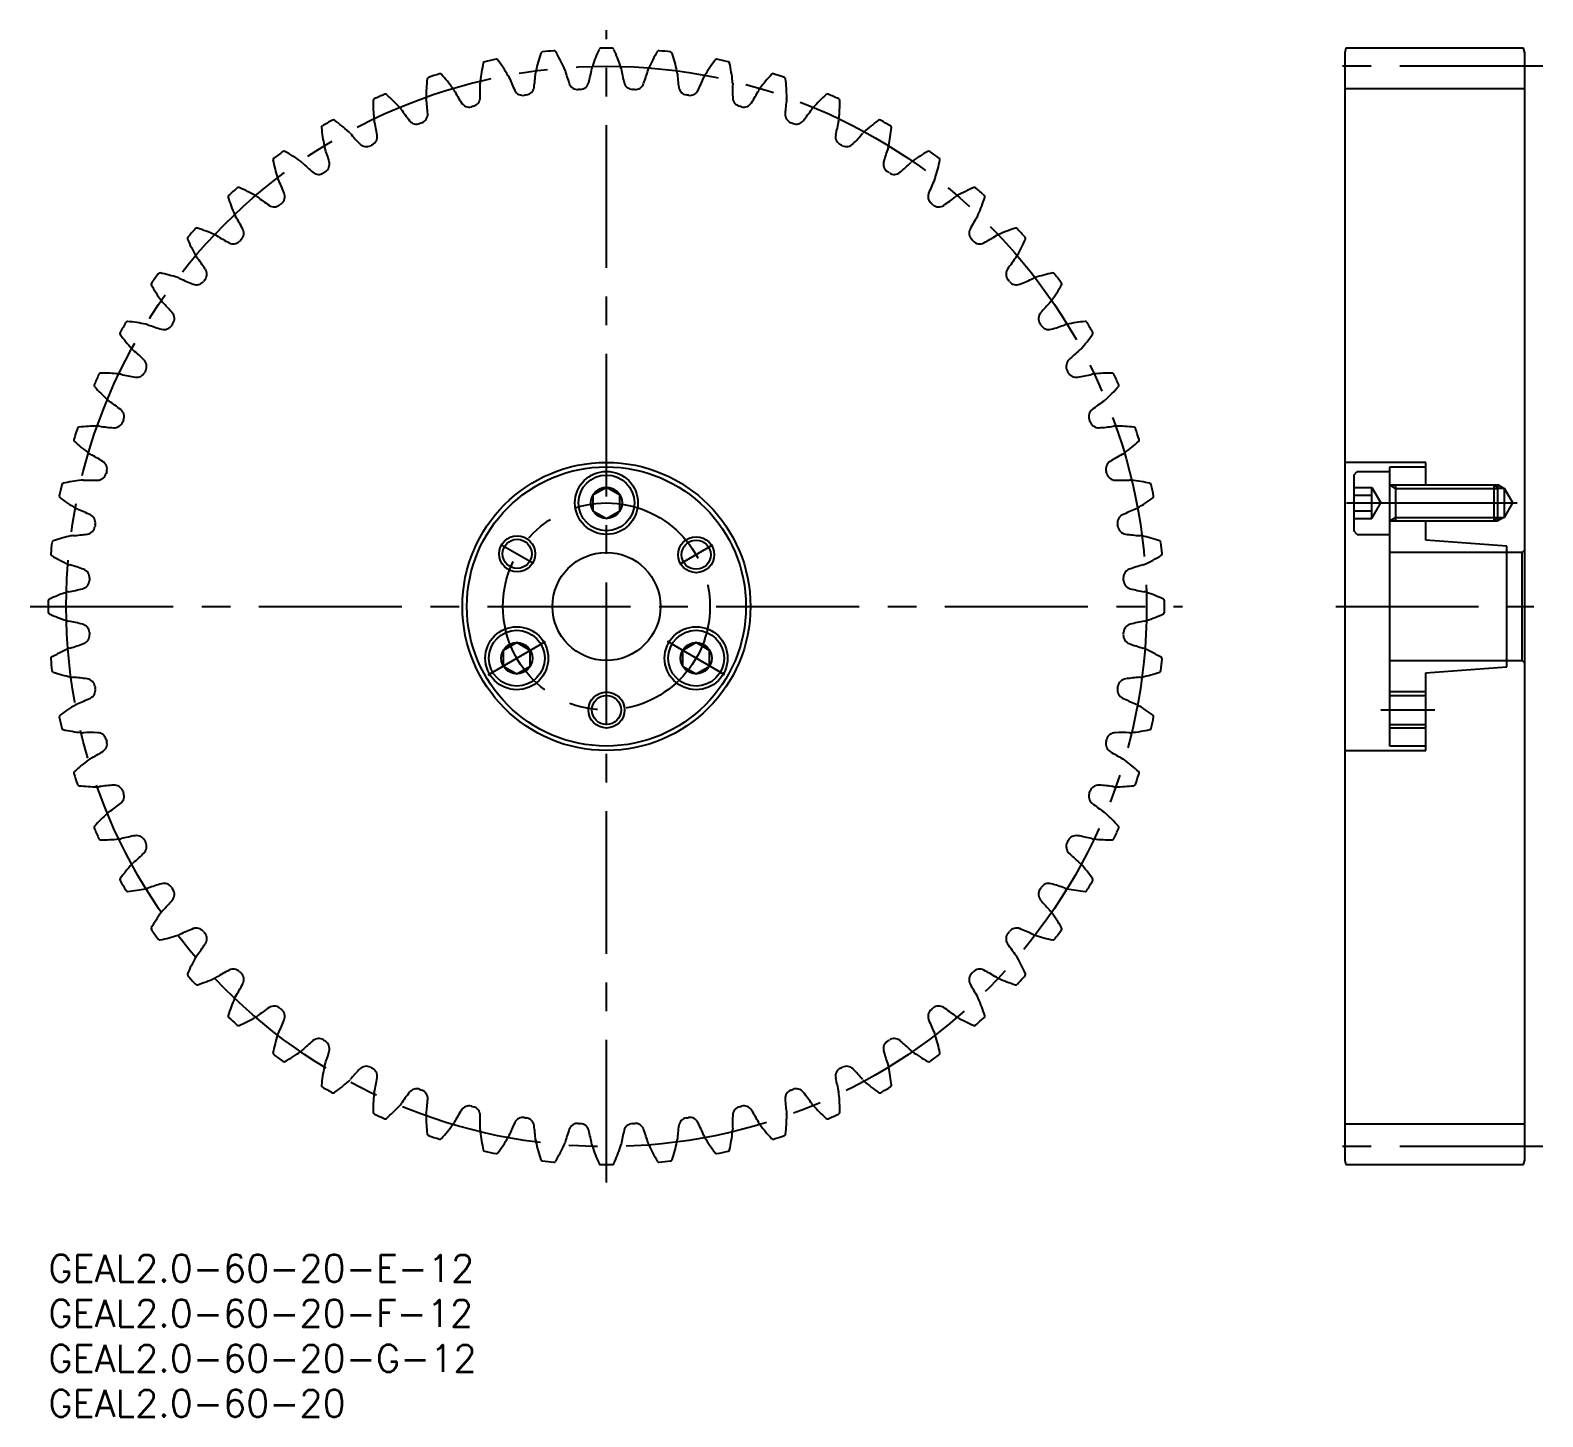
# Model space of a CAD drawing. Extents: x -2 to 241, y -18 to 296.
# Drawn here: x -2 to 166, y -18 to 136 of the extents above; entities that cross this region are included whole.
import ezdxf

# ---------------------------------------------------------------- set-up
doc = ezdxf.new("R2010")
doc.units = 0
doc.header["$LTSCALE"] = 0.5
doc.linetypes.add('CENTER', pattern=[50.8, 31.75, -6.35, 6.35, -6.35])
doc.layers.get('DEFPOINTS').update_dxf_attribs({"linetype": 'CONTINUOUS'})
for name, color, linetype in [('MSM_CENTER', 1, 'CENTER'), ('MSM_CONTINUOUS', 7, 'CONTINUOUS'), ('MSM_NARROW', 5, 'CONTINUOUS'), ('MSM_PART_NUMBER', 7, 'CONTINUOUS')]:
    doc.layers.add(name, color=color, linetype=linetype)
doc.styles.get("Standard").update_dxf_attribs({"font": 'txt.shx', "height": 2, "bigfont": 'bigfont.shx'})

# ---------------------------------------------------------------- blocks, each defined once
blk = doc.blocks.new('*U3')
at = {"layer": 'MSM_PART_NUMBER'}
blk.add_text('GEAL2.0-60-20-F-12', height=3, dxfattribs=at).set_placement((0, -8))
blk = doc.blocks.new('*U4')
at = {"layer": 'MSM_PART_NUMBER'}
blk.add_text('GEAL2.0-60-20-E-12', height=3, dxfattribs=at).set_placement((0, -3))
blk = doc.blocks.new('*U5')
at = {"layer": 'MSM_PART_NUMBER'}
blk.add_text('GEAL2.0-60-20-G-12', height=3, dxfattribs=at).set_placement((0, -13))
blk = doc.blocks.new('*U6')
at = {"layer": 'MSM_PART_NUMBER'}
blk.add_text('GEAL2.0-60-20', height=3, dxfattribs=at).set_placement((0, -18))

msp = doc.modelspace()

# ---------------------------------------------------------------- linework, layer by layer
at = {"layer": 'DEFPOINTS'}
msp.add_line((144.2, 83.5), (163.17, 83.5), dxfattribs=at)
at = {"layer": 'MSM_CENTER'}
for p, q in [((62, 8), (62, 136)), ((166, 132), (142, 132)), ((144.2, 83.5), (163.17, 83.5)), ((50.28, 78.89), (53.91, 76.79)), ((73.78, 78.8), (70.14, 76.7)), ((-2, 72), (126, 72)), ((143, 72), (165, 72)), ((48.86, 64.41), (55.22, 68.09)), ((75.14, 64.41), (68.78, 68.09)), ((148, 60.5), (154, 60.5)), ((166, 12), (142, 12))]:
    msp.add_line(p, q, dxfattribs=at)
for radius in [60, 11.5]:
    msp.add_circle((62, 72), radius, dxfattribs=at)
at = {"layer": 'MSM_CONTINUOUS'}
for p, q in [((144.13, 134), (144, 133.5)), ((144, 133.5), (144, 10.5)), ((163.87, 134), (144.13, 134)), ((164, 133.5), (163.87, 134)), ((164, 10.5), (164, 133.5)), ((164, 129.5), (144, 129.5)), ((153, 88), (144, 88)), ((149, 56.5), (149, 87.5)), ((149, 87.5), (153, 87.5)), ((153, 85.5), (153, 88)), ((145, 86.6), (145.4, 87)), ((145, 86.6), (145, 80.4)), ((145.4, 87), (149, 87)), ((62, 85.23), (60.5, 84.37)), ((60.5, 84.37), (60.5, 82.63)), ((63.5, 84.37), (62, 85.23)), ((63.5, 82.63), (63.5, 84.37)), ((145, 85.23), (147, 85.23)), ((145, 84.37), (147, 84.37)), ((147, 85.23), (148, 83.5)), ((147, 81.77), (147, 85.23)), ((149, 85.5), (160.62, 85.5)), ((149.66, 85.5), (149.66, 81.5)), ((160.62, 81.5), (160.62, 85.5)), ((161, 85.12), (160.62, 85.5)), ((161.75, 85.12), (160.95, 85.12)), ((161, 81.88), (161, 85.12)), ((161.75, 81.88), (161.75, 85.12)), ((162.69, 83.5), (161.75, 85.12)), ((60.5, 82.63), (62, 81.77)), ((62, 81.77), (63.5, 82.63)), ((145, 82.63), (147, 82.63)), ((147, 81.77), (148, 83.5)), ((161.75, 81.88), (162.69, 83.5)), ((145, 81.77), (147, 81.77)), ((149, 81.5), (160.62, 81.5)), ((153, 79.38), (153, 81.5)), ((160.62, 81.5), (161, 81.88)), ((160.95, 81.88), (161.75, 81.88)), ((145.4, 80), (145, 80.4)), ((145.4, 80), (149, 80)), ((162, 78.69), (153, 79.38)), ((163.7, 78), (149, 78)), ((162, 65.31), (162, 78.69)), ((164, 78.3), (163.7, 78)), ((163.7, 66), (163.7, 78)), ((52.04, 67.98), (50.54, 67.12)), ((53.54, 67.12), (52.04, 67.98)), ((71.96, 67.98), (70.46, 67.12)), ((73.46, 67.12), (71.96, 67.98)), ((50.54, 67.12), (50.54, 65.38)), ((53.54, 65.38), (53.54, 67.12)), ((70.46, 67.12), (70.46, 65.38)), ((73.46, 65.38), (73.46, 67.12)), ((149, 66), (163.7, 66)), ((163.7, 66), (164, 65.7)), ((50.54, 65.38), (52.04, 64.52)), ((52.04, 64.52), (53.54, 65.38)), ((70.46, 65.38), (71.96, 64.52)), ((71.96, 64.52), (73.46, 65.38)), ((153, 64.63), (162, 65.31)), ((153, 56), (153, 64.63)), ((149, 62.12), (153, 62.12)), ((149, 58.88), (153, 58.88)), ((144, 56), (153, 56)), ((153, 56.5), (149, 56.5)), ((164, 14.5), (144, 14.5)), ((144, 10.5), (144.13, 10)), ((163.87, 10), (164, 10.5)), ((144.13, 10), (163.87, 10))]:
    msp.add_line(p, q, dxfattribs=at)
for centre, radius in [((62, 72), 16), ((62, 72), 15.5), ((62, 83.5), 3.5), ((62, 83.5), 3.1), ((62, 83.5), 1.73), ((52.09, 77.84), 1.62), ((71.96, 77.75), 1.62), ((62, 72), 6), ((52.04, 66.25), 3.5), ((52.04, 66.25), 3.1), ((71.96, 66.25), 3.5), ((71.96, 66.25), 3.1), ((52.04, 66.25), 1.73), ((71.96, 66.25), 1.73), ((62, 60.5), 1.62)]:
    msp.add_circle(centre, radius, dxfattribs=at)
for centre, radius, start, end in [((62, 72), 62, 101.4039, 102.5961), ((49.78, 132.58), 0.2, 36.3487, 101.4039), ((73.69, 127.16), 20, 161.6513, 167.5), ((54.9, 133.39), 0.2, 96.5961, 161.6513), ((62, 72), 62, 95.4039, 96.5961), ((56.18, 133.53), 0.2, 30.3487, 95.4039), ((39.09, 123.52), 20, 24.5, 30.3487), ((79.4, 125.63), 20, 155.6513, 161.5), ((61.36, 133.8), 0.2, 90.5961, 155.6513), ((62, 72), 62, 89.4039, 90.5961), ((62.64, 133.8), 0.2, 24.3487, 89.4039), ((44.6, 125.63), 20, 18.5, 24.3487), ((84.91, 123.52), 20, 149.6513, 155.5), ((67.82, 133.53), 0.2, 84.5961, 149.6513), ((62, 72), 62, 83.4039, 84.5961), ((69.1, 133.39), 0.2, 18.3487, 83.4039), ((50.31, 127.16), 20, 12.5, 18.3487), ((74.22, 132.58), 0.2, 78.5961, 143.6513), ((62, 72), 62, 77.4039, 78.5961), ((62, 72), 62, 107.4039, 108.5961), ((43.52, 130.97), 0.2, 42.3487, 107.4039), ((28.88, 117.63), 20, 36.5, 42.3487), ((67.86, 128.08), 20, 167.6513, 173.5), ((48.52, 132.31), 0.2, 102.5961, 167.6513), ((33.83, 120.84), 20, 30.5, 36.3487), ((30.2, 133.02), 24, 351.9382, 355.758), ((55.79, 131.13), 1.66, 167.5, 175.8011), ((55.79, 131.13), 1.66, 16.1989, 24.5), ((80.42, 138.3), 24, 196.242, 200.0618), ((36.75, 136.01), 24, 345.9382, 349.758), ((62, 131.45), 1.66, 161.5, 169.8011), ((62, 131.45), 1.66, 10.1989, 18.5), ((87.25, 136.01), 24, 190.242, 194.0618), ((43.58, 138.3), 24, 339.9382, 343.758), ((68.21, 131.13), 1.66, 155.5, 163.8011), ((68.21, 131.13), 1.66, 4.1989, 12.5), ((93.8, 133.02), 24, 184.242, 188.0618), ((90.17, 120.84), 20, 143.6513, 149.5), ((75.48, 132.31), 0.2, 12.3487, 77.4039), ((56.14, 128.08), 20, 6.5, 12.3487), ((95.12, 117.63), 20, 137.6513, 143.5), ((80.48, 130.97), 0.2, 72.5961, 137.6513), ((62, 72), 62, 71.4039, 72.5961), ((61.97, 128.38), 20, 173.6513, 179.5), ((42.29, 130.57), 0.2, 108.5961, 173.6513), ((43.63, 128.54), 1.66, 28.1989, 36.5), ((49.64, 130.15), 1.66, 173.5, 181.8011), ((23.99, 129.37), 24, 357.9382, 1.758), ((49.64, 130.15), 1.66, 22.1989, 30.5), ((73.39, 139.86), 24, 202.242, 206.0618), ((52.97, 129.8), 1, 278.8776, 351.9382), ((58.81, 130.41), 1, 200.0618, 273.1225), ((62, 72), 57.5, 92.8776, 93.1224), ((59.06, 130.43), 1, 272.8776, 345.9382), ((64.94, 130.43), 1, 194.0618, 267.1224), ((62, 72), 57.5, 86.8776, 87.1224), ((65.19, 130.41), 1, 266.8776, 339.9382), ((71.03, 129.8), 1, 188.0618, 261.1224), ((50.61, 139.86), 24, 333.9382, 337.758), ((74.36, 130.15), 1.66, 149.5, 157.8011), ((74.36, 130.15), 1.66, 358.1989, 6.5), ((100.01, 129.37), 24, 178.242, 182.0618), ((80.37, 128.54), 1.66, 143.5, 151.8011), ((81.71, 130.57), 0.2, 6.3487, 71.4039), ((62.03, 128.38), 20, 0.5, 6.3487), ((36.28, 128.19), 0.2, 114.5961, 179.6513), ((56.08, 128.07), 20, 179.6513, 185.5), ((62, 72), 62, 113.4039, 114.5961), ((37.45, 128.72), 0.2, 48.3487, 113.4039), ((24.29, 113.92), 20, 42.5, 48.3487), ((43.63, 128.54), 1.66, 179.5, 187.8011), ((18.21, 125.08), 24, 3.9382, 7.758), ((66.23, 140.68), 24, 208.242, 212.0618), ((46.74, 128.47), 1, 212.0618, 285.1225), ((46.98, 128.54), 1, 284.8776, 357.9382), ((52.73, 129.76), 1, 206.0618, 279.1225), ((62, 72), 57.5, 98.8776, 99.1224), ((62, 72), 57.5, 80.8776, 81.1224), ((71.27, 129.76), 1, 260.8776, 333.9382), ((77.02, 128.54), 1, 182.0618, 255.1224), ((77.26, 128.47), 1, 254.8776, 327.9382), ((57.77, 140.68), 24, 327.9382, 331.758), ((105.79, 125.08), 24, 172.242, 176.0618), ((80.37, 128.54), 1.66, 352.1989, 0.5), ((99.71, 113.92), 20, 131.6513, 137.5), ((86.55, 128.72), 0.2, 66.5961, 131.6513), ((62, 72), 62, 65.4039, 66.5961), ((87.72, 128.19), 0.2, 0.3487, 65.4039), ((67.92, 128.07), 20, 354.5, 0.3487), ((62, 72), 62, 119.4039, 120.5961), ((31.66, 125.84), 0.2, 54.3487, 119.4039), ((20.12, 109.75), 20, 48.5, 54.3487), ((37.82, 126.31), 1.66, 185.5, 193.8011), ((37.82, 126.31), 1.66, 34.1989, 42.5), ((59.03, 140.75), 24, 214.242, 218.0618), ((41.15, 126.66), 1, 290.8776, 3.9382), ((62, 72), 57.5, 104.8776, 105.1224), ((62, 72), 57.5, 74.8776, 75.1224), ((82.85, 126.66), 1, 176.0618, 249.1224), ((64.97, 140.75), 24, 321.9382, 325.758), ((86.18, 126.31), 1.66, 137.5, 145.8011), ((86.18, 126.31), 1.66, 346.1989, 354.5), ((103.88, 109.75), 20, 125.6513, 131.5), ((92.34, 125.84), 0.2, 60.5961, 125.6513), ((62, 72), 62, 59.4039, 60.5961), ((30.54, 125.2), 0.2, 120.5961, 185.6513), ((50.25, 127.15), 20, 185.6513, 191.5), ((32.27, 123.49), 1.66, 40.1989, 48.5), ((51.86, 140.06), 24, 220.242, 224.0618), ((35.55, 124.18), 1, 296.8776, 9.9382), ((12.9, 120.21), 24, 9.9382, 13.758), ((40.92, 126.57), 1, 218.0618, 291.1225), ((62, 72), 57.5, 110.8776, 111.1224), ((62, 72), 57.5, 68.8776, 69.1224), ((83.08, 126.57), 1, 248.8776, 321.9382), ((88.45, 124.18), 1, 170.0618, 243.1224), ((111.1, 120.21), 24, 166.242, 170.0618), ((72.14, 140.06), 24, 315.9382, 319.758), ((91.73, 123.49), 1.66, 131.5, 139.8011), ((73.75, 127.15), 20, 348.5, 354.3487), ((93.46, 125.2), 0.2, 354.3487, 59.4039), ((32.27, 123.49), 1.66, 191.5, 199.8011), ((8.13, 114.81), 24, 15.9382, 19.758), ((35.33, 124.07), 1, 224.0618, 297.1225), ((62, 72), 57.5, 116.8776, 117.1224), ((62, 72), 57.5, 62.8776, 63.1224), ((88.67, 124.07), 1, 242.8776, 315.9382), ((115.87, 114.81), 24, 160.242, 164.0618), ((91.73, 123.49), 1.66, 340.1989, 348.5), ((25.16, 121.62), 0.2, 126.5961, 191.6513), ((44.55, 125.62), 20, 191.6513, 197.5), ((62, 72), 62, 125.4039, 126.5961), ((26.2, 122.37), 0.2, 60.3487, 125.4039), ((16.4, 105.17), 20, 54.5, 60.3487), ((27.05, 120.1), 1.66, 46.1989, 54.5), ((44.8, 138.63), 24, 226.242, 230.0618), ((30.24, 121.13), 1, 302.8776, 15.9382), ((93.76, 121.13), 1, 164.0618, 237.1224), ((79.2, 138.63), 24, 309.9382, 313.758), ((96.95, 120.1), 1.66, 125.5, 133.8011), ((107.6, 105.17), 20, 119.6513, 125.5), ((97.8, 122.37), 0.2, 54.5961, 119.6513), ((62, 72), 62, 53.4039, 54.5961), ((79.45, 125.62), 20, 342.5, 348.3487), ((98.84, 121.62), 0.2, 348.3487, 53.4039), ((27.05, 120.1), 1.66, 197.5, 205.8011), ((3.95, 108.95), 24, 21.9382, 25.758), ((30.03, 120.99), 1, 230.0618, 303.1225), ((62, 72), 57.5, 122.8776, 123.1224), ((62, 72), 57.5, 56.8776, 57.1224), ((93.97, 120.99), 1, 236.8776, 309.9382), ((120.05, 108.95), 24, 154.242, 158.0618), ((96.95, 120.1), 1.66, 334.1989, 342.5), ((20.17, 117.49), 0.2, 132.5961, 197.6513), ((62, 72), 62, 131.4039, 132.5961), ((21.13, 118.35), 0.2, 66.3487, 131.4039), ((13.18, 100.22), 20, 60.5, 66.3487), ((22.22, 116.18), 1.66, 52.1989, 60.5), ((25.28, 117.54), 1, 308.8776, 21.9382), ((98.72, 117.54), 1, 158.0618, 231.1224), ((101.78, 116.18), 1.66, 119.5, 127.8011), ((110.82, 100.22), 20, 113.6513, 119.5), ((102.87, 118.35), 0.2, 48.5961, 113.6513), ((62, 72), 62, 47.4039, 48.5961), ((103.83, 117.49), 0.2, 342.3487, 47.4039), ((39.04, 123.5), 20, 197.6513, 203.5), ((37.93, 136.47), 24, 232.242, 236.0618), ((25.09, 117.38), 1, 236.0618, 309.1225), ((62, 72), 57.5, 128.8776, 129.1224), ((62, 72), 57.5, 50.8776, 51.1224), ((98.91, 117.38), 1, 230.8776, 303.9382), ((86.07, 136.47), 24, 303.9382, 307.758), ((84.96, 123.5), 20, 336.5, 342.3487), ((22.22, 116.18), 1.66, 203.5, 211.8011), ((0.4, 102.68), 24, 27.9382, 31.758), ((123.6, 102.68), 24, 148.242, 152.0618), ((101.78, 116.18), 1.66, 328.1989, 336.5), ((15.65, 112.87), 0.2, 138.5961, 203.6513), ((33.78, 120.82), 20, 203.6513, 209.5), ((62, 72), 62, 137.4039, 138.5961), ((16.51, 113.83), 0.2, 72.3487, 137.4039), ((10.5, 94.96), 20, 66.5, 72.3487), ((17.82, 111.78), 1.66, 58.1989, 66.5), ((31.32, 133.6), 24, 238.242, 242.0618), ((20.55, 113.28), 1, 242.0618, 315.1225), ((62, 72), 57.5, 134.8776, 135.1224), ((20.72, 113.45), 1, 314.8776, 27.9382), ((103.28, 113.45), 1, 152.0618, 225.1224), ((62, 72), 57.5, 44.8776, 45.1224), ((103.45, 113.28), 1, 224.8776, 297.9382), ((92.68, 133.6), 24, 297.9382, 301.758), ((106.18, 111.78), 1.66, 113.5, 121.8011), ((113.5, 94.96), 20, 107.6513, 113.5), ((107.49, 113.83), 0.2, 42.5961, 107.6513), ((90.22, 120.82), 20, 330.5, 336.3487), ((62, 72), 62, 41.4039, 42.5961), ((108.35, 112.87), 0.2, 336.3487, 41.4039), ((17.82, 111.78), 1.66, 209.5, 217.8011), ((106.18, 111.78), 1.66, 322.1989, 330.5), ((-2.47, 96.07), 24, 33.9382, 37.758), ((16.62, 108.91), 1, 320.8776, 33.9382), ((107.38, 108.91), 1, 146.0618, 219.1224), ((126.47, 96.07), 24, 142.242, 146.0618), ((11.63, 107.8), 0.2, 144.5961, 209.6513), ((28.83, 117.6), 20, 209.6513, 215.5), ((62, 72), 62, 143.4039, 144.5961), ((12.38, 108.84), 0.2, 78.3487, 143.4039), ((8.38, 89.45), 20, 72.5, 78.3487), ((13.9, 106.95), 1.66, 64.1989, 72.5), ((25.05, 130.05), 24, 244.242, 248.0618), ((16.46, 108.72), 1, 248.0618, 321.1225), ((62, 72), 57.5, 140.8776, 141.1224), ((62, 72), 57.5, 38.8776, 39.1224), ((107.54, 108.72), 1, 218.8776, 291.9382), ((98.95, 130.05), 24, 291.9382, 295.758), ((110.1, 106.95), 1.66, 107.5, 115.8011), ((115.62, 89.45), 20, 101.6513, 107.5), ((95.17, 117.6), 20, 324.5, 330.3487), ((111.62, 108.84), 0.2, 36.5961, 101.6513), ((62, 72), 62, 35.4039, 36.5961), ((112.37, 107.8), 0.2, 330.3487, 35.4039), ((13.9, 106.95), 1.66, 215.5, 223.8011), ((110.1, 106.95), 1.66, 316.1989, 324.5), ((-4.63, 89.2), 24, 39.9382, 43.758), ((13.01, 103.97), 1, 326.8776, 39.9382), ((110.99, 103.97), 1, 140.0618, 213.1224), ((128.63, 89.2), 24, 136.242, 140.0618), ((62, 72), 62, 149.4039, 150.5961), ((8.8, 103.46), 0.2, 84.3487, 149.4039), ((6.85, 83.75), 20, 78.5, 84.3487), ((10.51, 101.73), 1.66, 70.1989, 78.5), ((19.19, 125.87), 24, 250.242, 254.0618), ((12.87, 103.76), 1, 254.0618, 327.1225), ((62, 72), 57.5, 146.8776, 147.1224), ((62, 72), 57.5, 32.8776, 33.1224), ((111.13, 103.76), 1, 212.8776, 285.9382), ((104.81, 125.87), 24, 285.9382, 289.758), ((113.49, 101.73), 1.66, 101.5, 109.8011), ((117.15, 83.75), 20, 95.6513, 101.5), ((115.2, 103.46), 0.2, 30.5961, 95.6513), ((62, 72), 62, 29.4039, 30.5961), ((8.16, 102.34), 0.2, 150.5961, 215.6513), ((24.25, 113.88), 20, 215.6513, 221.5), ((99.75, 113.88), 20, 318.5, 324.3487), ((115.84, 102.34), 0.2, 324.3487, 29.4039), ((10.51, 101.73), 1.66, 221.5, 229.8011), ((-6.06, 82.14), 24, 45.9382, 49.758), ((9.93, 98.67), 1, 332.8776, 45.9382), ((114.07, 98.67), 1, 134.0618, 207.1224), ((130.06, 82.14), 24, 130.242, 134.0618), ((113.49, 101.73), 1.66, 310.1989, 318.5), ((62, 72), 62, 155.4039, 156.5961), ((5.81, 97.72), 0.2, 90.3487, 155.4039), ((5.93, 77.92), 20, 84.5, 90.3487), ((7.69, 96.18), 1.66, 76.1989, 84.5), ((13.79, 121.1), 24, 256.242, 260.0618), ((9.82, 98.45), 1, 260.0618, 333.1225), ((62, 72), 57.5, 152.8776, 153.1224), ((62, 72), 57.5, 26.8776, 27.1224), ((114.18, 98.45), 1, 206.8776, 279.9382), ((110.21, 121.1), 24, 279.9382, 283.758), ((116.31, 96.18), 1.66, 95.5, 103.8011), ((118.07, 77.92), 20, 89.6513, 95.5), ((118.19, 97.72), 0.2, 24.5961, 89.6513), ((62, 72), 62, 23.4039, 24.5961), ((5.28, 96.55), 0.2, 156.5961, 221.6513), ((20.08, 109.71), 20, 221.6513, 227.5), ((103.92, 109.71), 20, 312.5, 318.3487), ((118.72, 96.55), 0.2, 318.3487, 23.4039), ((7.69, 96.18), 1.66, 227.5, 235.8011), ((-6.75, 74.97), 24, 51.9382, 55.758), ((130.75, 74.97), 24, 124.242, 128.0618), ((116.31, 96.18), 1.66, 304.1989, 312.5), ((7.34, 92.85), 1, 266.0618, 339.1225), ((7.43, 93.08), 1, 338.8776, 51.9382), ((62, 72), 57.5, 158.8776, 159.1224), ((116.57, 93.08), 1, 128.0618, 201.1224), ((62, 72), 57.5, 20.8776, 21.1224), ((116.66, 92.85), 1, 200.8776, 273.9382), ((62, 72), 62, 161.4039, 162.5961), ((3.43, 91.71), 0.2, 96.3487, 161.4039), ((5.62, 72.03), 20, 90.5, 96.3487), ((5.46, 90.37), 1.66, 82.1989, 90.5), ((8.92, 115.79), 24, 262.242, 266.0618), ((115.08, 115.79), 24, 273.9382, 277.758), ((118.54, 90.37), 1.66, 89.5, 97.8011), ((118.38, 72.03), 20, 83.6513, 89.5), ((120.57, 91.71), 0.2, 18.5961, 83.6513), ((62, 72), 62, 17.4039, 18.5961), ((3.03, 90.48), 0.2, 162.5961, 227.6513), ((16.37, 105.12), 20, 227.6513, 233.5), ((5.46, 90.37), 1.66, 233.5, 241.8011), ((118.54, 90.37), 1.66, 298.1989, 306.5), ((107.63, 105.12), 20, 306.5, 312.3487), ((120.97, 90.48), 0.2, 312.3487, 17.4039), ((-6.68, 67.77), 24, 57.9382, 61.758), ((5.53, 87.26), 1, 344.8776, 57.9382), ((118.47, 87.26), 1, 122.0618, 195.1224), ((130.68, 67.77), 24, 118.242, 122.0618), ((5.92, 66.14), 20, 96.5, 102.3487), ((3.85, 84.36), 1.66, 88.1989, 96.5), ((4.63, 110.01), 24, 268.242, 272.0618), ((5.46, 87.02), 1, 272.0618, 345.1225), ((62, 72), 57.5, 164.8776, 165.1224), ((62, 72), 57.5, 14.8776, 15.1224), ((118.54, 87.02), 1, 194.8776, 267.9382), ((119.37, 110.01), 24, 267.9382, 271.758), ((120.15, 84.36), 1.66, 83.5, 91.8011), ((118.08, 66.14), 20, 77.6513, 83.5), ((62, 72), 62, 167.4039, 168.5961), ((1.42, 84.22), 0.2, 168.5961, 233.6513), ((13.16, 100.17), 20, 233.6513, 239.5), ((1.69, 85.48), 0.2, 102.3487, 167.4039), ((110.84, 100.17), 20, 300.5, 306.3487), ((122.31, 85.48), 0.2, 12.5961, 77.6513), ((62, 72), 62, 11.4039, 12.5961), ((122.58, 84.22), 0.2, 306.3487, 11.4039), ((3.85, 84.36), 1.66, 239.5, 247.8011), ((-5.86, 60.61), 24, 63.9382, 67.758), ((129.86, 60.61), 24, 112.242, 116.0618), ((120.15, 84.36), 1.66, 292.1989, 300.5), ((4.2, 81.03), 1, 278.0618, 351.1225), ((4.24, 81.27), 1, 350.8776, 63.9382), ((62, 72), 57.5, 170.8776, 171.1224), ((119.76, 81.27), 1, 116.0618, 189.1224), ((62, 72), 57.5, 8.8776, 9.1224), ((119.8, 81.03), 1, 188.8776, 261.9382), ((62, 72), 62, 173.4039, 174.5961), ((0.61, 79.1), 0.2, 108.3487, 173.4039), ((6.84, 60.31), 20, 102.5, 108.3487), ((2.87, 78.21), 1.66, 94.1989, 102.5), ((0.98, 103.8), 24, 274.242, 278.0618), ((123.02, 103.8), 24, 261.9382, 265.758), ((121.13, 78.21), 1.66, 77.5, 85.8011), ((117.16, 60.31), 20, 71.6513, 77.5), ((123.39, 79.1), 0.2, 6.5961, 71.6513), ((62, 72), 62, 5.4039, 6.5961), ((0.47, 77.82), 0.2, 174.5961, 239.6513), ((10.48, 94.91), 20, 239.6513, 245.5), ((113.52, 94.91), 20, 294.5, 300.3487), ((123.53, 77.82), 0.2, 300.3487, 5.4039), ((2.87, 78.21), 1.66, 245.5, 253.8011), ((-4.3, 53.58), 24, 69.9382, 73.758), ((3.59, 75.19), 1, 356.8776, 69.9382), ((120.41, 75.19), 1, 110.0618, 183.1224), ((128.3, 53.58), 24, 106.242, 110.0618), ((121.13, 78.21), 1.66, 286.1989, 294.5), ((-2.01, 97.25), 24, 280.242, 284.0618), ((3.57, 74.94), 1, 284.0618, 357.1225), ((62, 72), 57.5, 176.8776, 177.1224), ((62, 72), 57.5, 2.8776, 3.1224), ((120.43, 74.94), 1, 182.8776, 255.9382), ((126.01, 97.25), 24, 255.9382, 259.758), ((0.2, 72.64), 0.2, 114.3487, 179.4039), ((62, 72), 62, 179.4039, 180.5961), ((8.37, 54.6), 20, 108.5, 114.3487), ((2.55, 72), 1.66, 100.1989, 108.5), ((121.45, 72), 1.66, 71.5, 79.8011), ((115.63, 54.6), 20, 65.6513, 71.5), ((123.8, 72.64), 0.2, 0.5961, 65.6513), ((62, 72), 62, 359.4039, 0.5961), ((0.2, 71.36), 0.2, 180.5961, 245.6513), ((8.37, 89.4), 20, 245.6513, 251.5), ((115.63, 89.4), 20, 288.5, 294.3487), ((123.8, 71.36), 0.2, 294.3487, 359.4039), ((2.55, 72), 1.66, 251.5, 259.8011), ((-2.01, 46.75), 24, 75.9382, 79.758), ((3.57, 69.06), 1, 2.8776, 75.9382), ((62, 72), 57.5, 182.8776, 183.1224), ((62, 72), 57.5, 356.8776, 357.1224), ((120.43, 69.06), 1, 104.0618, 177.1224), ((126.01, 46.75), 24, 100.242, 104.0618), ((121.45, 72), 1.66, 280.1989, 288.5), ((10.48, 49.09), 20, 114.5, 120.3487), ((2.87, 65.79), 1.66, 106.1989, 114.5), ((-4.3, 90.42), 24, 286.242, 290.0618), ((3.59, 68.81), 1, 290.0618, 3.1225), ((120.41, 68.81), 1, 176.8775, 249.9382), ((128.3, 90.42), 24, 249.9382, 253.758), ((121.13, 65.79), 1.66, 65.5, 73.8011), ((113.52, 49.09), 20, 59.6513, 65.5), ((0.47, 66.18), 0.2, 120.3487, 185.4039), ((62, 72), 62, 185.4039, 186.5961), ((62, 72), 62, 353.4039, 354.5961), ((123.53, 66.18), 0.2, 354.5961, 59.6513), ((0.61, 64.9), 0.2, 186.5961, 251.6513), ((6.84, 83.69), 20, 251.6513, 257.5), ((2.87, 65.79), 1.66, 257.5, 265.8011), ((0.98, 40.2), 24, 81.9382, 85.758), ((4.2, 62.97), 1, 8.8775, 81.9382), ((119.8, 62.97), 1, 98.0618, 171.1224), ((123.02, 40.2), 24, 94.242, 98.0618), ((121.13, 65.79), 1.66, 274.1989, 282.5), ((117.16, 83.69), 20, 282.5, 288.3487), ((123.39, 64.9), 0.2, 288.3487, 353.4039), ((4.24, 62.73), 1, 296.0618, 9.1225), ((62, 72), 57.5, 188.8776, 189.1224), ((119.76, 62.73), 1, 170.8776, 243.9382), ((62, 72), 57.5, 350.8776, 351.1224), ((13.16, 43.83), 20, 120.5, 126.3487), ((3.85, 59.64), 1.66, 112.1989, 120.5), ((-5.86, 83.39), 24, 292.242, 296.0618), ((129.86, 83.39), 24, 243.9382, 247.758), ((120.15, 59.64), 1.66, 59.5, 67.8011), ((110.84, 43.83), 20, 53.6513, 59.5), ((1.42, 59.78), 0.2, 126.3487, 191.4039), ((62, 72), 62, 191.4039, 192.5961), ((62, 72), 62, 347.4039, 348.5961), ((122.58, 59.78), 0.2, 348.5961, 53.6513), ((1.69, 58.52), 0.2, 192.5961, 257.6513), ((5.92, 77.86), 20, 257.6513, 263.5), ((3.85, 59.64), 1.66, 263.5, 271.8011), ((4.63, 33.99), 24, 87.9382, 91.758), ((5.46, 56.98), 1, 14.8775, 87.9382), ((62, 72), 57.5, 194.8776, 195.1224), ((62, 72), 57.5, 344.8776, 345.1224), ((118.54, 56.98), 1, 92.0618, 165.1224), ((119.37, 33.99), 24, 88.242, 92.0618), ((120.15, 59.64), 1.66, 268.1989, 276.5), ((118.08, 77.86), 20, 276.5, 282.3487), ((122.31, 58.52), 0.2, 282.3487, 347.4039), ((-6.68, 76.23), 24, 298.242, 302.0618), ((5.53, 56.74), 1, 302.0618, 15.1225), ((118.47, 56.74), 1, 164.8776, 237.9382), ((130.68, 76.23), 24, 237.9382, 241.758), ((16.37, 38.88), 20, 126.5, 132.3487), ((5.46, 53.63), 1.66, 118.1989, 126.5), ((118.54, 53.63), 1.66, 53.5, 61.8011), ((107.63, 38.88), 20, 47.6513, 53.5), ((3.03, 53.52), 0.2, 132.3487, 197.4039), ((62, 72), 62, 197.4039, 198.5961), ((3.43, 52.29), 0.2, 198.5961, 263.6513), ((5.62, 71.97), 20, 263.6513, 269.5), ((8.92, 28.21), 24, 93.9382, 97.758), ((7.34, 51.15), 1, 20.8775, 93.9382), ((116.66, 51.15), 1, 86.0618, 159.1224), ((115.08, 28.21), 24, 82.242, 86.0618), ((118.38, 71.97), 20, 270.5, 276.3487), ((120.57, 52.29), 0.2, 276.3487, 341.4039), ((62, 72), 62, 341.4039, 342.5961), ((120.97, 53.52), 0.2, 342.5961, 47.6513), ((5.46, 53.63), 1.66, 269.5, 277.8011), ((7.43, 50.92), 1, 308.0618, 21.1225), ((62, 72), 57.5, 200.8776, 201.1224), ((116.57, 50.92), 1, 158.8776, 231.9382), ((62, 72), 57.5, 338.8776, 339.1224), ((118.54, 53.63), 1.66, 262.1989, 270.5), ((20.08, 34.29), 20, 132.5, 138.3487), ((7.69, 47.82), 1.66, 124.1989, 132.5), ((-6.75, 69.03), 24, 304.242, 308.0618), ((130.75, 69.03), 24, 231.9382, 235.758), ((116.31, 47.82), 1.66, 47.5, 55.8011), ((103.92, 34.29), 20, 41.6513, 47.5), ((5.28, 47.45), 0.2, 138.3487, 203.4039), ((62, 72), 62, 203.4039, 204.5961), ((62, 72), 62, 335.4039, 336.5961), ((118.72, 47.45), 0.2, 336.5961, 41.6513), ((5.81, 46.28), 0.2, 204.5961, 269.6513), ((5.93, 66.08), 20, 269.6513, 275.5), ((7.69, 47.82), 1.66, 275.5, 283.8011), ((13.79, 22.9), 24, 99.9382, 103.758), ((9.82, 45.55), 1, 26.8775, 99.9382), ((9.93, 45.33), 1, 314.0618, 27.1225), ((62, 72), 57.5, 206.8776, 207.1224), ((114.07, 45.33), 1, 152.8775, 225.9382), ((62, 72), 57.5, 332.8776, 333.1224), ((114.18, 45.55), 1, 80.0618, 153.1224), ((110.21, 22.9), 24, 76.242, 80.0618), ((116.31, 47.82), 1.66, 256.1989, 264.5), ((118.07, 66.08), 20, 264.5, 270.3487), ((118.19, 46.28), 0.2, 270.3487, 335.4039), ((-6.06, 61.86), 24, 310.242, 314.0618), ((130.06, 61.86), 24, 225.9382, 229.758), ((24.25, 30.12), 20, 138.5, 144.3487), ((10.51, 42.27), 1.66, 130.1989, 138.5), ((113.49, 42.27), 1.66, 41.5, 49.8011), ((99.75, 30.12), 20, 35.6513, 41.5), ((8.16, 41.66), 0.2, 144.3487, 209.4039), ((62, 72), 62, 209.4039, 210.5961), ((8.8, 40.54), 0.2, 210.5961, 275.6513), ((6.85, 60.25), 20, 275.6513, 281.5), ((10.51, 42.27), 1.66, 281.5, 289.8011), ((19.19, 18.13), 24, 105.9382, 109.758), ((12.87, 40.24), 1, 32.8775, 105.9382), ((62, 72), 57.5, 212.8776, 213.1224), ((13.01, 40.03), 1, 320.0618, 33.1225), ((110.99, 40.03), 1, 146.8776, 219.9382), ((62, 72), 57.5, 326.8776, 327.1224), ((111.13, 40.24), 1, 74.0618, 147.1224), ((104.81, 18.13), 24, 70.242, 74.0618), ((113.49, 42.27), 1.66, 250.1989, 258.5), ((117.15, 60.25), 20, 258.5, 264.3487), ((115.2, 40.54), 0.2, 264.3487, 329.4039), ((62, 72), 62, 329.4039, 330.5961), ((115.84, 41.66), 0.2, 330.5961, 35.6513), ((-4.63, 54.8), 24, 316.242, 320.0618), ((128.63, 54.8), 24, 219.9382, 223.758), ((28.83, 26.4), 20, 144.5, 150.3487), ((13.9, 37.05), 1.66, 136.1989, 144.5), ((110.1, 37.05), 1.66, 35.5, 43.8011), ((95.17, 26.4), 20, 29.6513, 35.5), ((11.63, 36.2), 0.2, 150.3487, 215.4039), ((62, 72), 62, 215.4039, 216.5961), ((8.38, 54.55), 20, 281.6513, 287.5), ((13.9, 37.05), 1.66, 287.5, 295.8011), ((25.05, 13.95), 24, 111.9382, 115.758), ((16.46, 35.28), 1, 38.8775, 111.9382), ((62, 72), 57.5, 218.8776, 219.1224), ((16.62, 35.09), 1, 326.0618, 39.1225), ((107.38, 35.09), 1, 140.8776, 213.9382), ((62, 72), 57.5, 320.8776, 321.1224), ((107.54, 35.28), 1, 68.0618, 141.1224), ((98.95, 13.95), 24, 64.242, 68.0618), ((110.1, 37.05), 1.66, 244.1989, 252.5), ((115.62, 54.55), 20, 252.5, 258.3487), ((62, 72), 62, 323.4039, 324.5961), ((112.37, 36.2), 0.2, 324.5961, 29.6513), ((12.38, 35.16), 0.2, 216.5961, 281.6513), ((-2.47, 47.93), 24, 322.242, 326.0618), ((126.47, 47.93), 24, 213.9382, 217.758), ((111.62, 35.16), 0.2, 258.3487, 323.4039), ((33.78, 23.18), 20, 150.5, 156.3487), ((17.82, 32.22), 1.66, 142.1989, 150.5), ((106.18, 32.22), 1.66, 29.5, 37.8011), ((90.22, 23.18), 20, 23.6513, 29.5), ((15.65, 31.13), 0.2, 156.3487, 221.4039), ((62, 72), 62, 221.4039, 222.5961), ((10.5, 49.04), 20, 287.6513, 293.5), ((17.82, 32.22), 1.66, 293.5, 301.8011), ((31.32, 10.4), 24, 117.9382, 121.758), ((20.55, 30.72), 1, 44.8775, 117.9382), ((62, 72), 57.5, 224.8776, 225.1224), ((20.72, 30.55), 1, 332.0618, 45.1225), ((103.28, 30.55), 1, 134.8776, 207.9382), ((62, 72), 57.5, 314.8776, 315.1224), ((103.45, 30.72), 1, 62.0618, 135.1224), ((92.68, 10.4), 24, 58.242, 62.0618), ((106.18, 32.22), 1.66, 238.1989, 246.5), ((113.5, 49.04), 20, 246.5, 252.3487), ((62, 72), 62, 317.4039, 318.5961), ((108.35, 31.13), 0.2, 318.5961, 23.6513), ((16.51, 30.17), 0.2, 222.5961, 287.6513), ((22.22, 27.82), 1.66, 148.1989, 156.5), ((0.4, 41.32), 24, 328.242, 332.0618), ((123.6, 41.32), 24, 207.9382, 211.758), ((101.78, 27.82), 1.66, 23.5, 31.8011), ((107.49, 30.17), 0.2, 252.3487, 317.4039), ((39.04, 20.5), 20, 156.5, 162.3487), ((37.93, 7.53), 24, 123.9382, 127.758), ((25.09, 26.62), 1, 50.8776, 123.9382), ((62, 72), 57.5, 230.8776, 231.1224), ((25.28, 26.46), 1, 338.0618, 51.1225), ((98.72, 26.46), 1, 128.8776, 201.9382), ((62, 72), 57.5, 308.8776, 309.1224), ((98.91, 26.62), 1, 56.0618, 129.1224), ((86.07, 7.53), 24, 52.242, 56.0618), ((84.96, 20.5), 20, 17.6513, 23.5), ((20.17, 26.51), 0.2, 162.3487, 227.4039), ((62, 72), 62, 227.4039, 228.5961), ((21.13, 25.65), 0.2, 228.5961, 293.6513), ((13.18, 43.78), 20, 293.6513, 299.5), ((22.22, 27.82), 1.66, 299.5, 307.8011), ((3.95, 35.05), 24, 334.242, 338.0618), ((120.05, 35.05), 24, 201.9382, 205.758), ((101.78, 27.82), 1.66, 232.1989, 240.5), ((110.82, 43.78), 20, 240.5, 246.3487), ((102.87, 25.65), 0.2, 246.3487, 311.4039), ((62, 72), 62, 311.4039, 312.5961), ((103.83, 26.51), 0.2, 312.5961, 17.6513), ((44.55, 18.38), 20, 162.5, 168.3487), ((27.05, 23.9), 1.66, 154.1989, 162.5), ((44.8, 5.37), 24, 129.9382, 133.758), ((30.03, 23.01), 1, 56.8776, 129.9382), ((62, 72), 57.5, 236.8776, 237.1224), ((30.24, 22.87), 1, 344.0618, 57.1225), ((93.76, 22.87), 1, 122.8776, 195.9382), ((62, 72), 57.5, 302.8776, 303.1224), ((93.97, 23.01), 1, 50.0618, 123.1224), ((79.2, 5.37), 24, 46.242, 50.0618), ((96.95, 23.9), 1.66, 17.5, 25.8011), ((79.45, 18.38), 20, 11.6513, 17.5), ((25.16, 22.38), 0.2, 168.3487, 233.4039), ((62, 72), 62, 233.4039, 234.5961), ((16.4, 38.83), 20, 299.6513, 305.5), ((27.05, 23.9), 1.66, 305.5, 313.8011), ((8.13, 29.19), 24, 340.242, 344.0618), ((115.87, 29.19), 24, 195.9382, 199.758), ((96.95, 23.9), 1.66, 226.1989, 234.5), ((107.6, 38.83), 20, 234.5, 240.3487), ((62, 72), 62, 305.4039, 306.5961), ((98.84, 22.38), 0.2, 306.5961, 11.6513), ((26.2, 21.63), 0.2, 234.5961, 299.6513), ((50.25, 16.85), 20, 168.5, 174.3487), ((32.27, 20.51), 1.66, 160.1989, 168.5), ((51.86, 3.94), 24, 135.9382, 139.758), ((35.33, 19.93), 1, 62.8775, 135.9382), ((62, 72), 57.5, 242.8776, 243.1224), ((35.55, 19.82), 1, 350.0618, 63.1225), ((88.45, 19.82), 1, 116.8776, 189.9382), ((62, 72), 57.5, 296.8776, 297.1224), ((88.67, 19.93), 1, 44.0618, 117.1224), ((72.14, 3.94), 24, 40.242, 44.0618), ((91.73, 20.51), 1.66, 11.5, 19.8011), ((73.75, 16.85), 20, 5.6513, 11.5), ((97.8, 21.63), 0.2, 240.3487, 305.4039), ((30.54, 18.8), 0.2, 174.3487, 239.4039), ((62, 72), 62, 239.4039, 240.5961), ((20.12, 34.25), 20, 305.6513, 311.5), ((32.27, 20.51), 1.66, 311.5, 319.8011), ((12.9, 23.79), 24, 346.242, 350.0618), ((111.1, 23.79), 24, 189.9382, 193.758), ((91.73, 20.51), 1.66, 220.1989, 228.5), ((103.88, 34.25), 20, 228.5, 234.3487), ((62, 72), 62, 299.4039, 300.5961), ((93.46, 18.8), 0.2, 300.5961, 5.6513), ((31.66, 18.16), 0.2, 240.5961, 305.6513), ((56.08, 15.93), 20, 174.5, 180.3487), ((37.82, 17.69), 1.66, 166.1989, 174.5), ((59.03, 3.25), 24, 141.9382, 145.758), ((40.92, 17.43), 1, 68.8775, 141.9382), ((62, 72), 57.5, 248.8776, 249.1224), ((41.15, 17.34), 1, 356.0618, 69.1225), ((18.21, 18.92), 24, 352.242, 356.0618), ((82.85, 17.34), 1, 110.8776, 183.9382), ((105.79, 18.92), 24, 183.9382, 187.758), ((62, 72), 57.5, 290.8776, 291.1224), ((83.08, 17.43), 1, 38.0618, 111.1224), ((64.97, 3.25), 24, 34.242, 38.0618), ((86.18, 17.69), 1.66, 5.5, 13.8011), ((67.92, 15.93), 20, 359.6513, 5.5), ((92.34, 18.16), 0.2, 234.3487, 299.4039), ((36.28, 15.81), 0.2, 180.3487, 245.4039), ((62, 72), 62, 245.4039, 246.5961), ((37.45, 15.28), 0.2, 246.5961, 311.6513), ((24.29, 30.08), 20, 311.6513, 317.5), ((37.82, 17.69), 1.66, 317.5, 325.8011), ((43.63, 15.46), 1.66, 172.1989, 180.5), ((61.97, 15.62), 20, 180.5, 186.3487), ((66.23, 3.32), 24, 147.9382, 151.758), ((46.74, 15.53), 1, 74.8776, 147.9382), ((62, 72), 57.5, 254.8776, 255.1224), ((46.98, 15.46), 1, 2.0618, 75.1225), ((23.99, 14.63), 24, 358.242, 2.0618), ((52.73, 14.24), 1, 80.8775, 153.9382), ((62, 72), 57.5, 260.8776, 261.1224), ((52.97, 14.2), 1, 8.0618, 81.1225), ((71.03, 14.2), 1, 98.8776, 171.9382), ((62, 72), 57.5, 278.8776, 279.1224), ((71.27, 14.24), 1, 26.0618, 99.1225), ((100.01, 14.63), 24, 177.9382, 181.758), ((77.02, 15.46), 1, 104.8776, 177.9382), ((62, 72), 57.5, 284.8776, 285.1224), ((77.26, 15.53), 1, 32.0618, 105.1224), ((57.77, 3.32), 24, 28.242, 32.0618), ((62.03, 15.62), 20, 353.6513, 359.5), ((80.37, 15.46), 1.66, 359.5, 7.8011), ((86.18, 17.69), 1.66, 214.1989, 222.5), ((99.71, 30.08), 20, 222.5, 228.3487), ((86.55, 15.28), 0.2, 228.3487, 293.4039), ((62, 72), 62, 293.4039, 294.5961), ((87.72, 15.81), 0.2, 294.5961, 359.6513), ((28.88, 26.37), 20, 317.6513, 323.5), ((43.63, 15.46), 1.66, 323.5, 331.8011), ((49.64, 13.85), 1.66, 178.1989, 186.5), ((67.86, 15.92), 20, 186.5, 192.3487), ((73.39, 4.14), 24, 153.9382, 157.758), ((30.2, 10.98), 24, 4.242, 8.0618), ((80.42, 5.7), 24, 159.9382, 163.758), ((58.81, 13.59), 1, 86.8776, 159.9382), ((62, 72), 57.5, 266.8776, 267.1224), ((59.06, 13.57), 1, 14.0618, 87.1225), ((36.75, 7.99), 24, 10.242, 14.0618), ((87.25, 7.99), 24, 165.9382, 169.758), ((64.94, 13.57), 1, 92.8776, 165.9382), ((62, 72), 57.5, 272.8776, 273.1224), ((65.19, 13.59), 1, 20.0618, 93.1225), ((43.58, 5.7), 24, 16.242, 20.0618), ((93.8, 10.98), 24, 171.9382, 175.758), ((50.61, 4.14), 24, 22.242, 26.0618), ((56.14, 15.92), 20, 347.6513, 353.5), ((74.36, 13.85), 1.66, 353.5, 1.8011), ((80.37, 15.46), 1.66, 208.1989, 216.5), ((95.12, 26.37), 20, 216.5, 222.3487), ((42.29, 13.43), 0.2, 186.3487, 251.4039), ((62, 72), 62, 251.4039, 252.5961), ((43.52, 13.03), 0.2, 252.5961, 317.6513), ((33.83, 23.16), 20, 323.6513, 329.5), ((49.64, 13.85), 1.66, 329.5, 337.8011), ((55.79, 12.87), 1.66, 184.1989, 192.5), ((73.69, 16.84), 20, 192.5, 198.3487), ((39.09, 20.48), 20, 329.6513, 335.5), ((55.79, 12.87), 1.66, 335.5, 343.8011), ((62, 12.55), 1.66, 190.1989, 198.5), ((79.4, 18.37), 20, 198.5, 204.3487), ((44.6, 18.37), 20, 335.6513, 341.5), ((62, 12.55), 1.66, 341.5, 349.8011), ((68.21, 12.87), 1.66, 196.1989, 204.5), ((84.91, 20.48), 20, 204.5, 210.3487), ((50.31, 16.84), 20, 341.6513, 347.5), ((68.21, 12.87), 1.66, 347.5, 355.8011), ((74.36, 13.85), 1.66, 202.1989, 210.5), ((90.17, 23.16), 20, 210.5, 216.3487), ((80.48, 13.03), 0.2, 222.3487, 287.4039), ((62, 72), 62, 287.4039, 288.5961), ((81.71, 13.43), 0.2, 288.5961, 353.6513), ((48.52, 11.69), 0.2, 192.3487, 257.4039), ((62, 72), 62, 257.4039, 258.5961), ((49.78, 11.42), 0.2, 258.5961, 323.6513), ((54.9, 10.61), 0.2, 198.3487, 263.4039), ((62, 72), 62, 263.4039, 264.5961), ((56.18, 10.47), 0.2, 264.5961, 329.6513), ((61.36, 10.2), 0.2, 204.3487, 269.4039), ((62.64, 10.2), 0.2, 270.5961, 335.6513), ((67.82, 10.47), 0.2, 210.3487, 275.4039), ((62, 72), 62, 275.4039, 276.5961), ((69.1, 10.61), 0.2, 276.5961, 341.6513), ((74.22, 11.42), 0.2, 216.3487, 281.4039), ((62, 72), 62, 281.4039, 282.5961), ((75.48, 11.69), 0.2, 282.5961, 347.6513), ((62, 72), 62, 269.4039, 270.5961)]:
    msp.add_arc(centre, radius, start, end, dxfattribs=at)
at = {"layer": 'MSM_NARROW'}
for p, q in [((149, 85.5), (149.66, 85.12)), ((149.66, 85.12), (161, 85.12)), ((160.62, 85.5), (161, 85.5)), ((161, 81.5), (161, 85.5)), ((161.66, 85.12), (161, 85.5)), ((149, 81.5), (149.66, 81.88)), ((149.66, 81.88), (161, 81.88)), ((160.62, 81.5), (161, 81.5)), ((161.66, 81.88), (161, 81.5)), ((153, 62.5), (149, 62.5)), ((153, 58.5), (149, 58.5))]:
    msp.add_line(p, q, dxfattribs=at)
for centre in [(52.09, 77.84), (71.96, 77.75), (62, 60.5)]:
    msp.add_circle(centre, 2, dxfattribs=at)

# ---------------------------------------------------------------- block references
at = {"layer": 'MSM_CONTINUOUS'}
for name in ['*U4', '*U3', '*U5', '*U6']:
    msp.add_blockref(name, (0, 0), dxfattribs=at)

doc.saveas('drawing.dxf')
